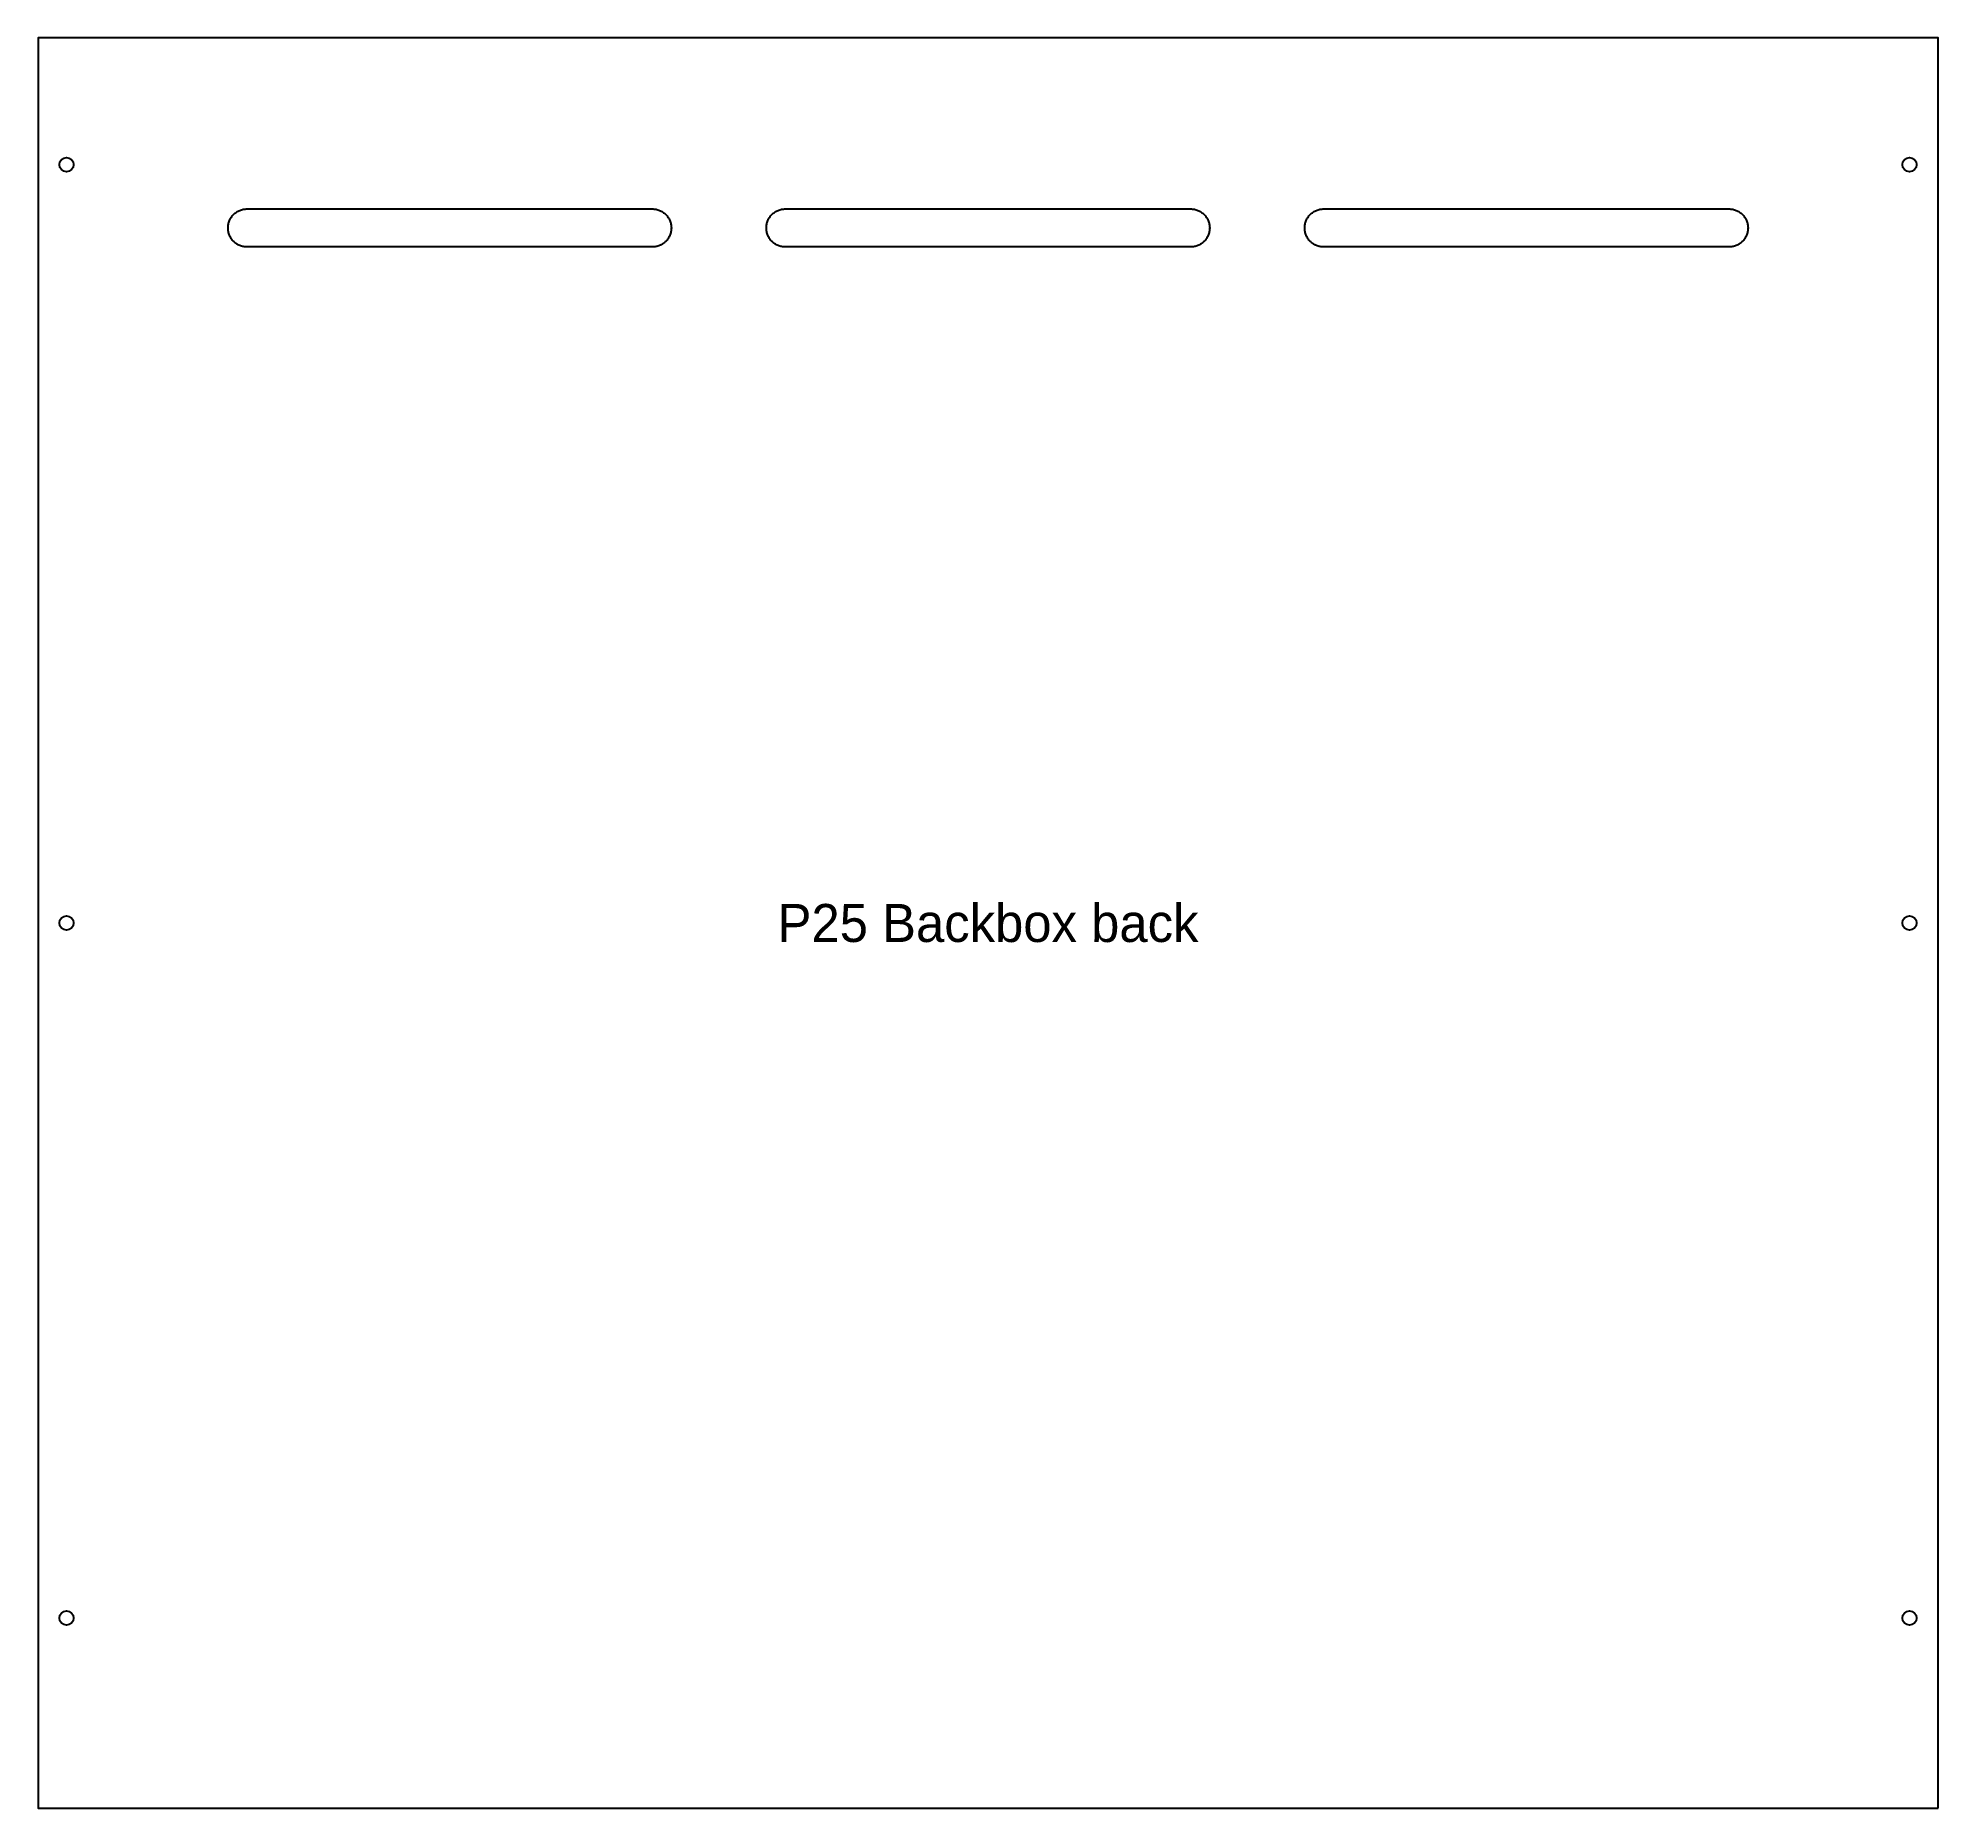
# Model space of a CAD drawing. Header units: millimetres. Extents: x 0 to 600, y 0 to 559.
import ezdxf
from ezdxf.enums import TextEntityAlignment as Align

# ---------------------------------------------------------------- set-up
doc = ezdxf.new("R2010")
doc.units = ezdxf.units.MM
for name, color, linetype in [('CUT_INSIDE', 5, 'Continuous'), ('CUT_OUTSIDE', 1, 'Continuous'), ('DRILL', 3, 'Continuous'), ('NOTES', 7, 'Continuous')]:
    doc.layers.add(name, color=color, linetype=linetype)

msp = doc.modelspace()

# ---------------------------------------------------------------- linework, layer by layer
at = {"layer": 'CUT_INSIDE'}
for points in [[(66, 493.11), (65.71, 493.12), (65.41, 493.14), (65.12, 493.18), (64.83, 493.23), (64.54, 493.29), (64.26, 493.37), (63.98, 493.46), (63.7, 493.57), (63.43, 493.69), (63.17, 493.82), (62.92, 493.96), (62.67, 494.12), (62.43, 494.29), (62.19, 494.47), (61.97, 494.67), (61.76, 494.87), (61.55, 495.08), (61.36, 495.3), (61.18, 495.54), (61.01, 495.78), (60.85, 496.03), (60.71, 496.28), (60.58, 496.55), (60.46, 496.82), (60.35, 497.09), (60.26, 497.37), (60.18, 497.65), (60.12, 497.94), (60.06, 498.23), (60.03, 498.52), (60.01, 498.82), (60, 499.11), (60.01, 499.41), (60.03, 499.7), (60.06, 499.99), (60.12, 500.28), (60.18, 500.57), (60.26, 500.85), (60.35, 501.13), (60.46, 501.41), (60.58, 501.68), (60.71, 501.94), (60.85, 502.2), (61.01, 502.44), (61.18, 502.69), (61.36, 502.92), (61.55, 503.14), (61.76, 503.35), (61.97, 503.56), (62.19, 503.75), (62.43, 503.93), (62.67, 504.1), (62.92, 504.26), (63.17, 504.4), (63.43, 504.54), (63.7, 504.65), (63.98, 504.76), (64.26, 504.85), (64.54, 504.93), (64.83, 505), (65.12, 505.05), (65.41, 505.08), (65.71, 505.1), (66, 505.11), (194, 505.11), (194.29, 505.1), (194.59, 505.08), (194.88, 505.05), (195.17, 505), (195.46, 504.93), (195.74, 504.85), (196.02, 504.76), (196.3, 504.65), (196.57, 504.54), (196.83, 504.4), (197.08, 504.26), (197.33, 504.1), (197.57, 503.93), (197.81, 503.75), (198.03, 503.56), (198.24, 503.35), (198.45, 503.14), (198.64, 502.92), (198.82, 502.69), (198.99, 502.44), (199.15, 502.2), (199.29, 501.94), (199.42, 501.68), (199.54, 501.41), (199.65, 501.13), (199.74, 500.85), (199.82, 500.57), (199.88, 500.28), (199.94, 499.99), (199.97, 499.7), (199.99, 499.41), (200, 499.11), (199.99, 498.82), (199.97, 498.52), (199.94, 498.23), (199.88, 497.94), (199.82, 497.65), (199.74, 497.37), (199.65, 497.09), (199.54, 496.82), (199.42, 496.55), (199.29, 496.28), (199.15, 496.03), (198.99, 495.78), (198.82, 495.54), (198.64, 495.3), (198.45, 495.08), (198.24, 494.87), (198.03, 494.67), (197.81, 494.47), (197.57, 494.29), (197.33, 494.12), (197.08, 493.96), (196.83, 493.82), (196.57, 493.69), (196.3, 493.57), (196.02, 493.46), (195.74, 493.37), (195.46, 493.29), (195.17, 493.23), (194.88, 493.18), (194.59, 493.14), (194.29, 493.12), (194, 493.11), (66, 493.11)], [(236, 493.11), (235.71, 493.12), (235.41, 493.14), (235.12, 493.18), (234.83, 493.23), (234.54, 493.29), (234.26, 493.37), (233.98, 493.46), (233.7, 493.57), (233.43, 493.69), (233.17, 493.82), (232.92, 493.96), (232.67, 494.12), (232.43, 494.29), (232.19, 494.47), (231.97, 494.67), (231.76, 494.87), (231.55, 495.08), (231.36, 495.3), (231.18, 495.54), (231.01, 495.78), (230.85, 496.03), (230.71, 496.28), (230.58, 496.55), (230.46, 496.82), (230.35, 497.09), (230.26, 497.37), (230.18, 497.65), (230.12, 497.94), (230.06, 498.23), (230.03, 498.52), (230.01, 498.82), (230, 499.11), (230.01, 499.41), (230.03, 499.7), (230.06, 499.99), (230.12, 500.28), (230.18, 500.57), (230.26, 500.85), (230.35, 501.13), (230.46, 501.41), (230.58, 501.68), (230.71, 501.94), (230.85, 502.2), (231.01, 502.44), (231.18, 502.69), (231.36, 502.92), (231.55, 503.14), (231.76, 503.35), (231.97, 503.56), (232.19, 503.75), (232.43, 503.93), (232.67, 504.1), (232.92, 504.26), (233.17, 504.4), (233.43, 504.54), (233.7, 504.65), (233.98, 504.76), (234.26, 504.85), (234.54, 504.93), (234.83, 505), (235.12, 505.05), (235.41, 505.08), (235.71, 505.1), (236, 505.11), (364, 505.11), (364.29, 505.1), (364.59, 505.08), (364.88, 505.05), (365.17, 505), (365.46, 504.93), (365.74, 504.85), (366.02, 504.76), (366.3, 504.65), (366.57, 504.54), (366.83, 504.4), (367.08, 504.26), (367.33, 504.1), (367.57, 503.93), (367.81, 503.75), (368.03, 503.56), (368.24, 503.35), (368.45, 503.14), (368.64, 502.92), (368.82, 502.69), (368.99, 502.44), (369.15, 502.2), (369.29, 501.94), (369.42, 501.68), (369.54, 501.41), (369.65, 501.13), (369.74, 500.85), (369.82, 500.57), (369.88, 500.28), (369.94, 499.99), (369.97, 499.7), (369.99, 499.41), (370, 499.11), (369.99, 498.82), (369.97, 498.52), (369.94, 498.23), (369.88, 497.94), (369.82, 497.65), (369.74, 497.37), (369.65, 497.09), (369.54, 496.82), (369.42, 496.55), (369.29, 496.28), (369.15, 496.03), (368.99, 495.78), (368.82, 495.54), (368.64, 495.3), (368.45, 495.08), (368.24, 494.87), (368.03, 494.67), (367.81, 494.47), (367.57, 494.29), (367.33, 494.12), (367.08, 493.96), (366.83, 493.82), (366.57, 493.69), (366.3, 493.57), (366.02, 493.46), (365.74, 493.37), (365.46, 493.29), (365.17, 493.23), (364.88, 493.18), (364.59, 493.14), (364.29, 493.12), (364, 493.11), (236, 493.11)], [(406, 493.11), (405.71, 493.12), (405.41, 493.14), (405.12, 493.18), (404.83, 493.23), (404.54, 493.29), (404.26, 493.37), (403.98, 493.46), (403.7, 493.57), (403.43, 493.69), (403.17, 493.82), (402.92, 493.96), (402.67, 494.12), (402.43, 494.29), (402.19, 494.47), (401.97, 494.67), (401.76, 494.87), (401.55, 495.08), (401.36, 495.3), (401.18, 495.54), (401.01, 495.78), (400.85, 496.03), (400.71, 496.28), (400.58, 496.55), (400.46, 496.82), (400.35, 497.09), (400.26, 497.37), (400.18, 497.65), (400.12, 497.94), (400.06, 498.23), (400.03, 498.52), (400.01, 498.82), (400, 499.11), (400.01, 499.41), (400.03, 499.7), (400.06, 499.99), (400.12, 500.28), (400.18, 500.57), (400.26, 500.85), (400.35, 501.13), (400.46, 501.41), (400.58, 501.68), (400.71, 501.94), (400.85, 502.2), (401.01, 502.44), (401.18, 502.69), (401.36, 502.92), (401.55, 503.14), (401.76, 503.35), (401.97, 503.56), (402.19, 503.75), (402.43, 503.93), (402.67, 504.1), (402.92, 504.26), (403.17, 504.4), (403.43, 504.54), (403.7, 504.65), (403.98, 504.76), (404.26, 504.85), (404.54, 504.93), (404.83, 505), (405.12, 505.05), (405.41, 505.08), (405.71, 505.1), (406, 505.11), (534, 505.11), (534.29, 505.1), (534.59, 505.08), (534.88, 505.05), (535.17, 505), (535.46, 504.93), (535.74, 504.85), (536.02, 504.76), (536.3, 504.65), (536.57, 504.54), (536.83, 504.4), (537.08, 504.26), (537.33, 504.1), (537.57, 503.93), (537.81, 503.75), (538.03, 503.56), (538.24, 503.35), (538.45, 503.14), (538.64, 502.92), (538.82, 502.69), (538.99, 502.44), (539.15, 502.2), (539.29, 501.94), (539.42, 501.68), (539.54, 501.41), (539.65, 501.13), (539.74, 500.85), (539.82, 500.57), (539.88, 500.28), (539.94, 499.99), (539.97, 499.7), (539.99, 499.41), (540, 499.11), (539.99, 498.82), (539.97, 498.52), (539.94, 498.23), (539.88, 497.94), (539.82, 497.65), (539.74, 497.37), (539.65, 497.09), (539.54, 496.82), (539.42, 496.55), (539.29, 496.28), (539.15, 496.03), (538.99, 495.78), (538.82, 495.54), (538.64, 495.3), (538.45, 495.08), (538.24, 494.87), (538.03, 494.67), (537.81, 494.47), (537.57, 494.29), (537.33, 494.12), (537.08, 493.96), (536.83, 493.82), (536.57, 493.69), (536.3, 493.57), (536.02, 493.46), (535.74, 493.37), (535.46, 493.29), (535.17, 493.23), (534.88, 493.18), (534.59, 493.14), (534.29, 493.12), (534, 493.11), (406, 493.11)]]:
    msp.add_lwpolyline(points, close=True, dxfattribs=at)
at = {"layer": 'CUT_OUTSIDE'}
msp.add_lwpolyline([(600, 0), (600, 559.11), (0, 559.11), (0, 0), (600, 0)], close=True, dxfattribs=at)
at = {"layer": 'DRILL'}
for centre in [(9, 519.11), (591, 519.11), (9, 279.56), (591, 279.56), (9, 60), (591, 60)]:
    msp.add_circle(centre, 2.25, dxfattribs=at)

# ---------------------------------------------------------------- texts
at = {"layer": 'NOTES'}
msp.add_text('P25 Backbox back', height=12, dxfattribs=at).set_placement((300, 279.56), align=Align.MIDDLE_CENTER)

doc.saveas('drawing.dxf')
